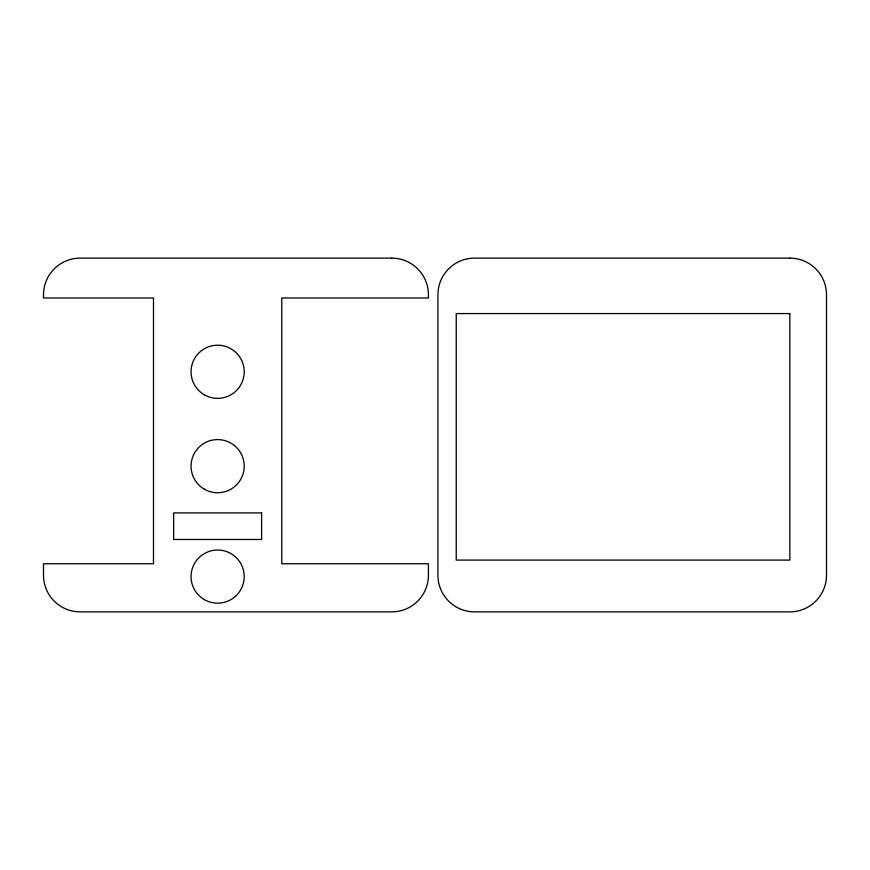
<?xml version="1.0" encoding="UTF-8"?>
<svg xmlns="http://www.w3.org/2000/svg" width="870" height="870" viewBox="0 0 870 870"><rect width="100%" height="100%" fill="white"/><g stroke="black" fill="none" stroke-linecap="round" stroke-linejoin="round"><path stroke-width="1.3" d="M391.761 258.118L80.16 258.118A36.66 36.66 0 0 0 43.5 294.778L43.5 297.986L153.479 297.986L153.479 563.76L43.5 563.76L43.5 575.222A36.66 36.66 0 0 0 80.16 611.882L391.761 611.882A36.66 36.66 0 0 0 428.421 575.222L428.421 563.76L281.782 563.76L281.782 297.986L428.421 297.986L428.421 294.778A36.66 36.66 0 0 0 391.761 258.118M789.84 258.118L474.574 258.118A36.66 36.66 0 0 0 437.914 294.778L437.914 575.222A36.66 36.66 0 0 0 474.574 611.882L789.84 611.882A36.66 36.66 0 0 0 826.5 575.222L826.5 294.778A36.66 36.66 0 0 0 789.84 258.118M789.84 313.57L456.239 313.57L456.239 560.095L789.84 560.095L789.84 313.57M261.62 512.898L173.641 512.898L173.641 539.476L261.62 539.476L261.62 512.898M204.341 394.795A26.578 26.578 0 0 0 244.209 371.784A26.578 26.578 0 0 0 204.341 348.761A26.578 26.578 0 0 0 204.341 394.795M204.341 599.615A26.578 26.578 0 0 0 244.209 576.592A26.578 26.578 0 0 0 204.341 553.581A26.578 26.578 0 0 0 204.341 599.615M204.341 489.179A26.578 26.578 0 0 0 244.209 466.168A26.578 26.578 0 0 0 204.341 443.145A26.578 26.578 0 0 0 204.341 489.179"/></g></svg>
